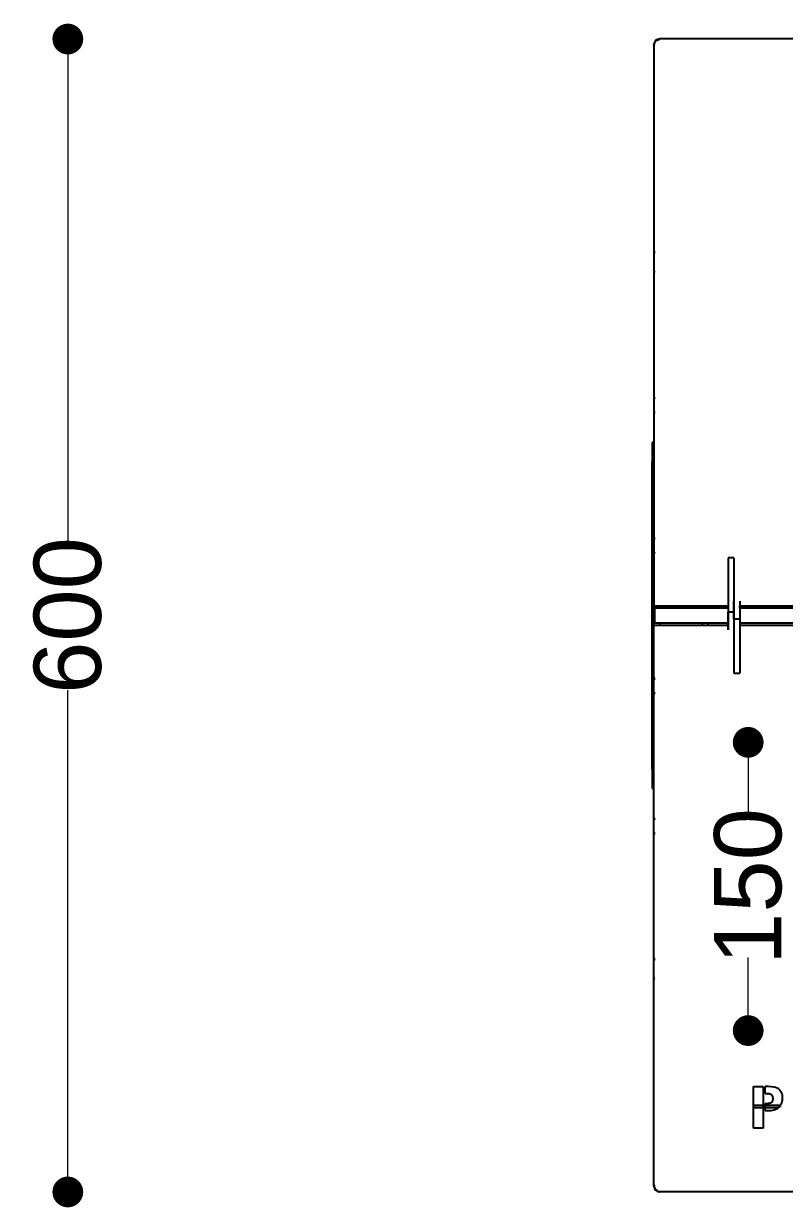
# Model space of a CAD drawing. Header units: millimetres. Extents: x 10366 to 13995, y 24552 to 29685.
# Drawn here: x 12108 to 12504, y 26420 to 27035 of the extents above; entities that cross this region are included whole.
import ezdxf

# ---------------------------------------------------------------- set-up
doc = ezdxf.new("R2010")
doc.units = ezdxf.units.MM
doc.header["$LTSCALE"] = 3
doc.layers.add('DomyÅ›lny', color=7, linetype='Continuous')
doc.styles.get("Standard").update_dxf_attribs({"font": 'arial.ttf'})
doc.dimstyles.new('MATEUSZ', dxfattribs={"dimtxt": 35, "dimasz": 16, "dimexe": 0.18, "dimexo": 0.0625, "dimgap": 0.09, "dimtad": 0, "dimdec": 0, "dimdsep": 46, "dimtxsty": 'Standard', "dimblk": 'DOT', "dimcen": 0.09, "dimse1": 1, "dimse2": 1, "dimadec": 0, "dimazin": 0, "dimtfac": 1, "dimtdec": 0, "dimtofl": 0, "dimtmove": 0, "dimatfit": 3, "dimfxl": 1, "dimtolj": 1, "dimtzin": 0, "dimlwd": 9, "dimlwe": 9, "dimarcsym": 0})

# ---------------------------------------------------------------- blocks, each defined once
blk = doc.blocks.new('_Dot')
at = {"color": 0, "linetype": 'ByBlock', "lineweight": -2}
blk.add_line((-0.5, 0), (-1, 0), dxfattribs=at)
at = {"color": 0, "linetype": 'ByBlock', "const_width": 0.5}
blk.add_lwpolyline([(-0.25, 0, 1), (0.25, 0, 1)], format="xyb", close=True, dxfattribs=at)
blk = doc.blocks.new('*D20')
at = {"color": 0, "lineweight": 9, "transparency": 16777216}
for p, q in [((12130.83, 27011.49), (12130.83, 26766.32)), ((12130.83, 26443.56), (12130.83, 26688.74))]:
    blk.add_line(p, q, dxfattribs=at)
at = {"layer": 'Defpoints', "color": 0, "transparency": 16777216}
for p in [(12438.84, 27027.49), (12130.83, 26427.56), (12438.81, 26427.56)]:
    blk.add_point(p, dxfattribs=at)
at = {"color": 0, "lineweight": 9, "transparency": 16777216, "xscale": 16, "yscale": 16, "zscale": 16}
for p, rotation in [((12130.83, 27027.49), 90), ((12130.83, 26427.56), 270)]:
    blk.add_blockref('_Dot', p, dxfattribs=dict(at, rotation=rotation))
at = {"color": 0, "transparency": 16777216, "insert": (12130.83, 26727.53), "char_height": 35, "attachment_point": 5, "rotation": 90}
blk.add_mtext('\\A1;600', dxfattribs=at)
blk = doc.blocks.new('*D23')
at = {"color": 0, "lineweight": 9, "transparency": 16777216}
for p, q in [((12484.83, 26645.53), (12484.83, 26623.58)), ((12484.83, 26527.53), (12484.83, 26549.49))]:
    blk.add_line(p, q, dxfattribs=at)
at = {"layer": 'Defpoints', "color": 0, "transparency": 16777216}
for p in [(12665.31, 26661.53), (12484.83, 26511.53), (12665.31, 26511.53)]:
    blk.add_point(p, dxfattribs=at)
at = {"color": 0, "lineweight": 9, "transparency": 16777216, "xscale": 16, "yscale": 16, "zscale": 16}
for p, rotation in [((12484.83, 26661.53), 90), ((12484.83, 26511.53), 270)]:
    blk.add_blockref('_Dot', p, dxfattribs=dict(at, rotation=rotation))
at = {"color": 0, "transparency": 16777216, "insert": (12484.83, 26586.53), "char_height": 35, "attachment_point": 5, "rotation": 90}
blk.add_mtext('\\A1;150', dxfattribs=at)

msp = doc.modelspace()

# ---------------------------------------------------------------- linework, layer by layer
at = {"layer": 'DomyÅ›lny'}
for p, q in [((13232.81, 27027.56), (12438.81, 27027.56)), ((12435.81, 27024.56), (12435.81, 26732.56)), ((12435.81, 26817.56), (12434.81, 26817.56)), ((12435.81, 26807.56), (12434.81, 26807.56)), ((12434.81, 26647.56), (12434.81, 26807.56)), ((12435.81, 26695.56), (12435.81, 26759.56)), ((12477.42, 26757.56), (12474.42, 26757.56)), ((12474.42, 26757.56), (12474.42, 26729.3)), ((12477.42, 26757.56), (12477.42, 26729.3)), ((12435.81, 26732.56), (12474.42, 26732.56)), ((12436.11, 26731.56), (12474.42, 26731.56)), ((12438.81, 26731.56), (12438.81, 26732.56)), ((12460.81, 26732.56), (12460.81, 26731.56)), ((12460.81, 26732.56), (12460.81, 26731.56)), ((12463.85, 26732.56), (12463.85, 26731.56)), ((12480.42, 26732.56), (12832.81, 26732.56)), ((12480.42, 26731.56), (12832.81, 26731.56)), ((12477.42, 26729.3), (12474.42, 26729.3)), ((12477.42, 26725.82), (12477.42, 26697.56)), ((12477.42, 26725.82), (12480.42, 26725.82)), ((12480.42, 26725.82), (12480.42, 26697.56)), ((12435.81, 26430.56), (12435.81, 26722.56)), ((12435.81, 26722.56), (12474.42, 26722.56)), ((12474.42, 26723.56), (12436.11, 26723.56)), ((12438.81, 26722.56), (12438.81, 26723.56)), ((12460.81, 26723.56), (12460.81, 26722.56)), ((12460.81, 26723.56), (12460.81, 26722.56)), ((12463.85, 26723.56), (12463.85, 26722.56)), ((12832.81, 26723.56), (12480.42, 26723.56)), ((12480.42, 26722.56), (12832.81, 26722.56)), ((12477.42, 26697.56), (12480.42, 26697.56)), ((12435.81, 26647.56), (12434.81, 26647.56)), ((12435.81, 26637.56), (12434.81, 26637.56)), ((12487.68, 26482.4), (12492.66, 26482.4)), ((12487.68, 26460.67), (12487.68, 26482.4)), ((12492.66, 26482.4), (12492.66, 26460.67)), ((12493.59, 26478.76), (12493.59, 26482.4)), ((12492.66, 26472.53), (12487.68, 26472.53)), ((12493.59, 26469.96), (12493.59, 26473.59)), ((12493.59, 26473.59), (12495.29, 26473.59)), ((12501.66, 26472.53), (12493.59, 26472.53)), ((12487.68, 26471.53), (12492.66, 26471.53)), ((12493.59, 26471.53), (12500.76, 26471.53)), ((12492.66, 26460.67), (12487.68, 26460.67)), ((13232.81, 26427.56), (12438.81, 26427.56))]:
    msp.add_line(p, q, dxfattribs=at)
for points in [[(12436.64, 27026.14, 0), (12437, 27026.54, 0), (12437.41, 27026.87, 0)], [(12437.5, 27026.94, 0), (12437.82, 27027.12, 0), (12438.15, 27027.28, 0), (12438.49, 27027.4, 0), (12438.84, 27027.49, 0)], [(12435.81, 27023.78, 0), (12435.84, 27024.31, 0), (12435.95, 27024.81, 0), (12436.13, 27025.3, 0), (12436.37, 27025.76, 0)], [(12435.81, 26917.34, 0), (12435.83, 26916.96, 0), (12435.89, 26916.58, 0), (12435.98, 26916.22, 0), (12436.11, 26915.86, 0)], [(12434.81, 26817.56, 0), (12434.81, 26817.56, 0), (12434.81, 26817.56, 0), (12434.81, 26817.56, 0), (12434.81, 26817.56, 0), (12434.81, 26817.56, 0), (12434.81, 26817.56, 0), (12434.81, 26817.56, 0), (12434.81, 26817.56, 0), (12434.81, 26817.56, 0), (12434.81, 26817.56, 0), (12434.81, 26817.56, 0), (12434.81, 26817.56, 0), (12434.81, 26817.55, 0), (12434.81, 26817.49, 0), (12434.81, 26817.27, 0), (12434.81, 26816.33, 0), (12434.81, 26807.56, 0)], [(12436.11, 26731.56, 0), (12436.11, 26731.56, 0), (12436.11, 26731.56, 0), (12436.11, 26731.56, 0), (12436.11, 26731.56, 0), (12436.11, 26731.56, 0), (12436.11, 26731.56, 0), (12436.11, 26731.56, 0), (12436.11, 26731.56, 0), (12436.11, 26731.56, 0), (12436.11, 26731.56, 0), (12436.11, 26731.56, 0), (12436.11, 26731.56, 0), (12436.11, 26731.54, 0), (12436.11, 26731.45, 0), (12436.11, 26731.07, 0), (12436.11, 26727.66, 0), (12436.11, 26724.78, 0), (12436.11, 26723.85, 0), (12436.11, 26723.63, 0), (12436.11, 26723.58, 0), (12436.11, 26723.57, 0), (12436.11, 26723.56, 0), (12436.11, 26723.56, 0), (12436.11, 26723.56, 0), (12436.11, 26723.56, 0), (12436.11, 26723.56, 0), (12436.11, 26723.56, 0), (12436.11, 26723.56, 0), (12436.11, 26723.56, 0), (12436.11, 26723.56, 0), (12436.11, 26723.56, 0), (12436.11, 26723.56, 0), (12436.11, 26723.56, 0)], [(12477.42, 26725.82, 0), (12477.42, 26735.06, 0)], [(12477.42, 26735.06, 0), (12477.42, 26735.06, 0), (12477.42, 26735.06, 0), (12477.42, 26735.06, 0), (12477.42, 26735.06, 0), (12477.42, 26735.06, 0), (12477.42, 26735.06, 0), (12477.42, 26735.06, 0), (12477.42, 26735.06, 0), (12477.42, 26735.06, 0), (12477.42, 26735.06, 0), (12477.42, 26735.05, 0), (12477.42, 26735, 0), (12477.42, 26734.76, 0), (12477.42, 26732.45, 0), (12477.42, 26725.82, 0)], [(12480.42, 26735.06, 0), (12480.42, 26735.06, 0), (12480.42, 26735.06, 0), (12480.42, 26735.06, 0), (12480.42, 26735.06, 0), (12480.42, 26735.06, 0), (12480.42, 26735.06, 0), (12480.42, 26735.06, 0), (12480.42, 26735.06, 0), (12480.42, 26735.06, 0), (12480.42, 26735.06, 0), (12480.42, 26735.05, 0), (12480.42, 26735, 0), (12480.42, 26734.76, 0), (12480.42, 26732.45, 0), (12480.42, 26725.82, 0)], [(12480.42, 26731.56, 0), (12480.42, 26732.56, 0)], [(12474.42, 26729.3, 0), (12474.42, 26720.06, 0)], [(12474.42, 26720.06, 0), (12474.42, 26720.06, 0), (12474.42, 26720.06, 0), (12474.42, 26720.06, 0), (12474.42, 26720.06, 0), (12474.42, 26720.06, 0), (12474.42, 26720.06, 0), (12474.42, 26720.06, 0), (12474.42, 26720.06, 0), (12474.42, 26720.06, 0), (12474.42, 26720.06, 0), (12474.42, 26720.08, 0), (12474.42, 26720.13, 0), (12474.42, 26720.36, 0), (12474.42, 26722.68, 0), (12474.42, 26729.3, 0)], [(12477.42, 26729.3, 0), (12477.42, 26720.06, 0)], [(12436.11, 26723.56, 0), (12436.08, 26723.57, 0), (12436.05, 26723.57, 0), (12436.02, 26723.58, 0), (12435.99, 26723.59, 0), (12435.96, 26723.6, 0), (12435.94, 26723.62, 0), (12435.91, 26723.63, 0), (12435.89, 26723.66, 0), (12435.87, 26723.68, 0), (12435.86, 26723.7, 0), (12435.84, 26723.73, 0), (12435.83, 26723.75, 0), (12435.82, 26723.78, 0), (12435.81, 26723.81, 0), (12435.81, 26723.83, 0), (12435.81, 26723.86, 0)], [(12434.81, 26647.56, 0), (12434.81, 26637.56, 0)], [(12435.81, 26537.78, 0), (12435.83, 26538.17, 0), (12435.89, 26538.54, 0), (12435.98, 26538.91, 0), (12436.11, 26539.27, 0)], [(12493.59, 26469.96, 0), (12496.78, 26470.03, 0), (12498.35, 26470.31, 0), (12499.11, 26470.56, 0), (12499.84, 26470.9, 0), (12500.51, 26471.33, 0), (12501.11, 26471.86, 0), (12501.62, 26472.48, 0), (12502.02, 26473.17, 0), (12502.32, 26473.91, 0), (12502.53, 26474.68, 0), (12502.66, 26475.47, 0), (12502.71, 26477.06, 0), (12502.63, 26477.86, 0), (12502.44, 26478.64, 0), (12502.15, 26479.38, 0), (12501.95, 26479.73, 0), (12501.72, 26480.06, 0), (12501.47, 26480.37, 0), (12501.19, 26480.65, 0), (12500.56, 26481.15, 0), (12499.86, 26481.54, 0), (12499.12, 26481.84, 0), (12498.36, 26482.06, 0), (12496.78, 26482.32, 0), (12495.19, 26482.4, 0), (12493.59, 26482.4, 0)], [(12493.59, 26478.76, 0), (12494.79, 26478.76, 0), (12495.39, 26478.76, 0), (12495.69, 26478.74, 0), (12495.99, 26478.69, 0), (12496.28, 26478.6, 0), (12496.55, 26478.47, 0), (12496.8, 26478.3, 0), (12497.02, 26478.09, 0), (12497.19, 26477.85, 0), (12497.33, 26477.58, 0), (12497.44, 26477.3, 0), (12497.51, 26477.01, 0), (12497.59, 26476.41, 0), (12497.59, 26475.81, 0), (12497.51, 26475.21, 0), (12497.43, 26474.92, 0), (12497.31, 26474.64, 0), (12497.16, 26474.39, 0), (12496.96, 26474.16, 0), (12496.72, 26473.97, 0), (12496.46, 26473.82, 0), (12496.18, 26473.72, 0), (12495.88, 26473.65, 0), (12495.59, 26473.61, 0), (12495.29, 26473.59, 0)], [(12435.81, 26431.34, 0), (12435.84, 26430.82, 0), (12435.95, 26430.31, 0), (12436.13, 26429.82, 0), (12436.37, 26429.37, 0)], [(12436.64, 26428.98, 0), (12437, 26428.59, 0), (12437.41, 26428.26, 0)], [(12437.5, 26428.19, 0), (12437.82, 26428, 0), (12438.15, 26427.85, 0), (12438.49, 26427.73, 0), (12438.84, 26427.64, 0)]]:
    msp.add_polyline3d(points, dxfattribs=at)
msp.add_polyline3d([(12435.81, 26731.26, 0), (12435.81, 26731.26, 0), (12435.81, 26731.26, 0), (12435.81, 26731.26, 0), (12435.81, 26731.26, 0), (12435.81, 26731.26, 0), (12435.81, 26731.26, 0), (12435.81, 26731.26, 0), (12435.81, 26731.26, 0), (12435.81, 26731.26, 0), (12435.81, 26731.26, 0), (12435.81, 26731.26, 0), (12435.81, 26731.24, 0), (12435.81, 26731.16, 0), (12435.81, 26730.81, 0), (12435.81, 26724.42, 0), (12435.81, 26723.88, 0), (12435.81, 26723.87, 0), (12435.81, 26723.86, 0), (12435.81, 26723.86, 0), (12435.81, 26723.86, 0), (12435.81, 26723.86, 0), (12435.81, 26723.86, 0), (12435.81, 26723.86, 0), (12435.81, 26723.86, 0), (12435.81, 26723.86, 0), (12435.81, 26723.86, 0), (12435.81, 26723.86, 0), (12435.81, 26723.86, 0), (12435.81, 26723.86, 0), (12435.81, 26723.86, 0), (12435.81, 26723.86, 0), (12435.81, 26723.87, 0), (12435.81, 26723.87, 0), (12435.81, 26723.89, 0), (12435.81, 26723.97, 0), (12435.81, 26724.32, 0), (12435.81, 26727.47, 0), (12435.81, 26730.14, 0), (12435.81, 26730.99, 0), (12435.81, 26731.2, 0), (12435.81, 26731.25, 0), (12435.81, 26731.26, 0), (12435.81, 26731.26, 0), (12435.81, 26731.26, 0), (12435.81, 26731.26, 0), (12435.81, 26731.26, 0), (12435.81, 26731.26, 0), (12435.81, 26731.26, 0), (12435.81, 26731.26, 0), (12435.81, 26731.26, 0), (12435.81, 26731.26, 0), (12435.81, 26731.26, 0)], close=True, dxfattribs=at)
for centre, radius, start, end in [((12438.81, 27024.56), 3, 90, 180), ((12438.81, 26905.56), 3, 157.75107, 180), ((12438.81, 26841.56), 3, 180, 205.56249), ((12438.81, 26832.56), 3, 158.26704, 180), ((12438.81, 26768.56), 3, 180, 206.09811), ((12438.81, 26759.56), 3, 158.75614, 180), ((12436.11, 26731.26), 0.3, 90, 180), ((12438.81, 26695.56), 3, 180, 206.5969), ((12438.81, 26686.56), 3, 159.27797, 180), ((12438.81, 26622.56), 3, 180, 207.09638), ((12438.81, 26613.56), 3, 159.79879, 180), ((12438.81, 26549.56), 3, 180, 207.60667), ((12438.81, 26430.56), 3, 180, 270)]:
    msp.add_arc(centre, radius, start, end, dxfattribs=at)

# ---------------------------------------------------------------- dimensions: what is measured, and where the dimension line sits
for base, p1, p2, picture, middle in [((12130.83, 26427.56), (12438.84, 27027.49), (12438.81, 26427.56), '*D20', (12130.83, 26727.53)), ((12484.83, 26511.53), (12665.31, 26661.53), (12665.31, 26511.53), '*D23', (12484.83, 26586.53))]:
    dim = msp.add_linear_dim(base=base, p1=p1, p2=p2, angle=90, dimstyle='MATEUSZ')
    dim.commit()
    dim.dimension.update_dxf_attribs({"geometry": picture, "text_midpoint": middle})

doc.saveas('drawing.dxf')
